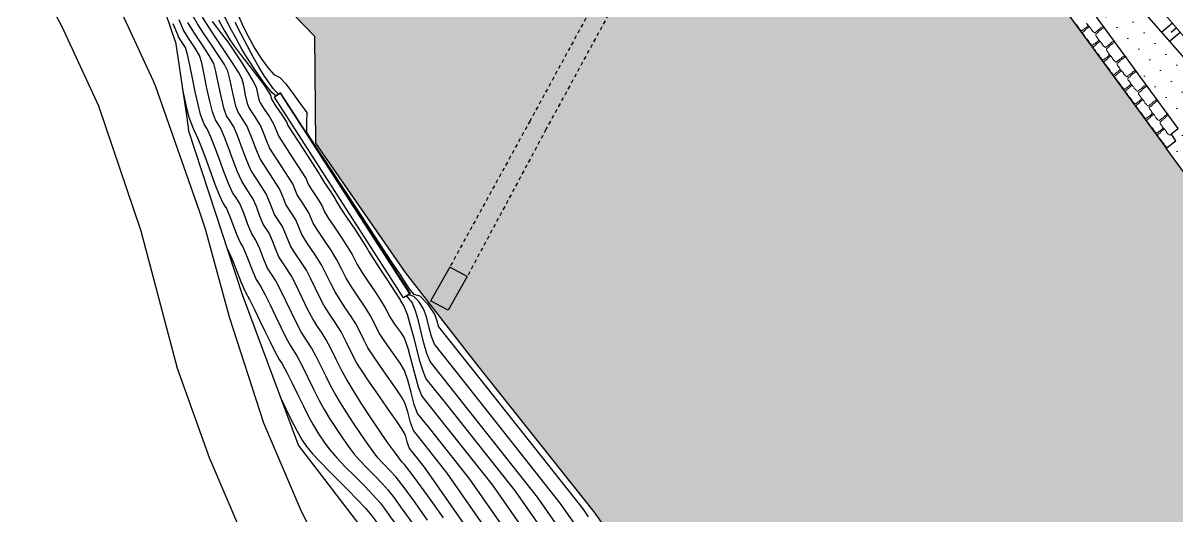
# Model space of a CAD drawing. Header units: millimetres. Extents: x -133 to 63340, y -143 to 109141.
# Drawn here: x 62411.3 to 62505.7, y 108477.9 to 108518.2 of the extents above; entities that cross this region are included whole.
import ezdxf

# ---------------------------------------------------------------- set-up
doc = ezdxf.new("R2010")
doc.units = ezdxf.units.MM
doc.header["$MEASUREMENT"] = 0
doc.linetypes.add('DOT', pattern=[0.55, 0.3, -0.25])
for name, color, linetype in [('Bâti', 7, 'Continuous'), ('colore lago', 131, 'Continuous'), ('curve livello 5m', 7, 'Continuous'), ('Limite fiume', 6, 'Continuous'), ('LIN010CO', 2, 'Continuous'), ('LIN018CO', 6, 'Continuous'), ('sezioni', 7, 'Continuous'), ('Strade', 7, 'Continuous'), ('TalusHautBas', 7, 'Continuous')]:
    doc.layers.add(name, color=color, linetype=linetype)
doc.layers.add('Colori bordi', color=5, linetype='Continuous', plot=False)
doc.layers.add('no_plot', color=5, linetype='Continuous', plot=False)

msp = doc.modelspace()

# ---------------------------------------------------------------- hatches: boundary and pattern name
at = {"layer": 'colore lago', "linetype": 'Continuous', "lineweight": 0}
msp.add_hatch(color=256, dxfattribs=at).paths.add_polyline_path([(62548.2785, 108427.2813), (62545.2149, 108437.4977), (62544.7767, 108445.1398), (62545.6037, 108453.1916), (62543.8249, 108460.0907), (62537.2375, 108468.8864), (62530.5503, 108474.2875), (62527.7446, 108478.4761), (62523.6239, 108483.7567), (62517.3885, 108489.8759), (62515.2465, 108489.6403), (62513.6669, 108491.3373), (62513.9099, 108495.5974), (62504.855, 108507.9517), (62496.2324, 108519.7164), (62493.3544, 108519.0168), (62485.4277, 108525.3848), (62484.6684, 108528.5086), (62471.2359, 108544.4414), (62471.3593, 108544.5426), (62471.1446, 108544.7908), (62466.395, 108550.2796), (62461.1114, 108555.785), (62451.9812, 108564.9833), (62445.6934, 108571.4023), (62438.2814, 108579.0072), (62431.6209, 108586.0355), (62422.3658, 108596.3263), (62419.2028, 108600.3592), (62408.0987, 108615.7917), (62402.3619, 108624.9029), (62401.9106, 108624.6198), (62397.083, 108621.5924), (62391.7798, 108618.2667), (62379.1258, 108610.3312), (62385.2068, 108600.697), (62399.8054, 108577.5683), (62397.3883, 108576.0313), (62399.2665, 108572.8528), (62400.2625, 108570.8412), (62401.9219, 108566.4966), (62403.538, 108562.2348), (62405.2955, 108558.0946), (62407.9973, 108552.7666), (62411.016, 108547.6991), (62415.008, 108541.4499), (62417.547, 108537.4023), (62418.8645, 108535.302), (62423.7176, 108527.6886), (62427.3396, 108522.0308), (62428.8547, 108522.3015), (62431.9449, 108520.4683), (62435.17, 108517.1027), (62435.248, 108508.375), (62442.5794, 108497.7776), (62448.4078, 108490.3296), (62458.0371, 108478.2075), (62469.2124, 108462.4823), (62469.097, 108462.1315), (62477.4132, 108450.0308), (62487.1869, 108436.2424), (62497.2899, 108418.8124), (62505.266, 108404.2863), (62555.9335, 108404.5128), (62554.0622, 108410.815), (62549.8898, 108422.0895)])
at = {"layer": 'LIN010CO', "linetype": 'Continuous', "lineweight": 0}
h = msp.add_hatch(dxfattribs=at)
h.set_pattern_fill('DOTS', color=256, scale=20, angle=-44.743939, style=0)
h.set_pattern_definition([(315.2560609, (171409.96, 46934.0866), (1.323836897, 0.447862558), [0, -1.25])])
h.paths.add_polyline_path([(62504.8811, 108507.9162), (62505.7415, 108508.5468), (62505.3514, 108509.108), (62505.9583, 108509.5721), (62498.5473, 108519.7009), (62499.1148, 108520.1967), (62493.8099, 108527.2822), (62493.4316, 108527.0046), (62492.4144, 108531.1892), (62507.5188, 108513.939), (62507.7121, 108514.102), (62513.191, 108507.6033), (62513.3843, 108507.7663), (62516.5239, 108504.0423), (62516.0852, 108503.6724), (62524.7751, 108495.1454), (62523.7797, 108494.295), (62524.2678, 108493.7281), (62513.9099, 108495.5974)])

# ---------------------------------------------------------------- linework, layer by layer
at = {"layer": 'Bâti', "color": 2, "linetype": 'DOT'}
for p, q in [((62459.7472, 108522.9306), (62452.8021, 108510.1855)), ((62461.0472, 108522.2222), (62454.1021, 108509.477)), ((62452.8021, 108510.1855), (62446.2355, 108498.223)), ((62454.1047, 108509.4818), (62447.6639, 108497.4514))]:
    msp.add_line(p, q, dxfattribs=at)
at = {"layer": 'Bâti', "color": 2, "linetype": 'Continuous'}
for p, q in [((62432.3948, 108512.4692), (62431.8864, 108512.1144)), ((62432.3908, 108512.4393), (62431.8864, 108512.1144)), ((62442.9572, 108496.0353), (62432.3908, 108512.4393)), ((62443.0225, 108496.058), (62432.3948, 108512.4692)), ((62442.4528, 108495.7104), (62431.8864, 108512.1144)), ((62446.2355, 108498.223), (62444.6836, 108495.501)), ((62447.6639, 108497.4514), (62446.2355, 108498.223)), ((62447.6639, 108497.4514), (62446.0937, 108494.6971)), ((62443.0225, 108496.058), (62442.4528, 108495.7104)), ((62442.9572, 108496.0353), (62442.4528, 108495.7104)), ((62446.0937, 108494.6971), (62444.6652, 108495.4688))]:
    msp.add_line(p, q, dxfattribs=at)
at = {"layer": 'Colori bordi', "linetype": 'Continuous', "lineweight": 0, "flags": 128}
for points in [[(62431.9449, 108520.4683), (62435.17, 108517.1027), (62435.248, 108508.375), (62442.5794, 108497.7776), (62448.4078, 108490.3296), (62458.0371, 108478.2075), (62469.2124, 108462.4823), (62469.097, 108462.1315), (62477.4132, 108450.0308), (62487.1869, 108436.2424), (62497.2899, 108418.8124), (62505.266, 108404.2863), (62555.9335, 108404.5128)], [(62513.9099, 108495.5974), (62504.855, 108507.9517), (62496.2324, 108519.7164)]]:
    msp.add_lwpolyline(points, dxfattribs=at)
at = {"layer": 'curve livello 5m', "color": 2, "flags": 128}
for points in [[(62445.7205, 108477.7227), (62444.4358, 108479.5366), (62443.338, 108481.0401), (62442.5268, 108482.0909), (62442.3155, 108482.3137), (62441.7886, 108483.0037), (62441.1532, 108483.8866), (62440.4495, 108484.903), (62439.7173, 108485.9933), (62438.9966, 108487.0981), (62438.3273, 108488.1578), (62437.7493, 108489.1132), (62437.3832, 108489.8001), (62436.9526, 108490.6746), (62436.5172, 108491.56), (62436.1365, 108492.2797), (62435.7894, 108492.8255), (62435.3656, 108493.4568), (62435.0249, 108493.9937), (62434.61, 108494.7879), (62434.1395, 108495.7621), (62433.669, 108496.7365), (62433.2539, 108497.5312), (62432.7346, 108498.3279), (62432.2651, 108499.0564), (62432.0037, 108499.6618), (62431.7275, 108500.3872), (62431.4661, 108500.9927), (62430.9823, 108501.7393), (62430.705, 108502.3912), (62430.4136, 108503.1726), (62430.1362, 108503.8247), (62429.6745, 108504.5375), (62429.2135, 108505.2492), (62428.8769, 108506.0055), (62428.524, 108506.938), (62428.1657, 108507.9292), (62427.8128, 108508.8619), (62427.4761, 108509.6187), (62427.0621, 108510.2583), (62426.8156, 108510.9315), (62426.602, 108511.7879), (62426.3743, 108512.8683), (62426.1486, 108513.9808), (62425.9414, 108514.9334), (62425.7691, 108515.5342), (62425.418, 108516.1283), (62424.876, 108516.9389), (62424.4369, 108517.6503), (62424.267, 108518.0544), (62424.0967, 108518.4594)], [(62427.3282, 108518.4481), (62427.8069, 108517.5499), (62428.2329, 108516.8209), (62428.2329, 108516.8209), (62428.6215, 108516.2737), (62429.2126, 108515.5053), (62429.8912, 108514.6391), (62430.5422, 108513.7986), (62431.0503, 108513.1074), (62431.0503, 108513.1074), (62431.5609, 108512.2963), (62431.6166, 108512.0514), (62431.6297, 108512.0156), (62432.0105, 108511.4004), (62432.5109, 108510.6761), (62432.9079, 108510.0406), (62432.9079, 108510.0406), (62432.9986, 108509.8124), (62434.2793, 108507.8353), (62435.5618, 108505.8554), (62435.6043, 108505.7507), (62435.9959, 108505.1235), (62436.4932, 108504.4008), (62436.8887, 108503.7686), (62436.8887, 108503.7686), (62436.9281, 108503.6732), (62437.2986, 108503.0553), (62437.8438, 108502.2303), (62438.461, 108501.3173), (62439.0477, 108500.4353), (62439.5013, 108499.7036), (62439.5013, 108499.7036), (62439.585, 108499.5365), (62440.0159, 108498.838), (62440.5696, 108498.0003), (62441.1662, 108497.1137), (62441.7253, 108496.2685), (62442.167, 108495.5552), (62442.167, 108495.5552), (62442.24, 108495.4119), (62442.4614, 108495.0822), (62442.7427, 108494.3651), (62443.0077, 108493.4855), (62443.2623, 108492.5132), (62443.5122, 108491.5181), (62443.7632, 108490.5699), (62444.021, 108489.7384), (62444.2914, 108489.0936), (62444.2914, 108489.0936), (62445.9968, 108486.9601), (62451.5759, 108479.9088), (62454.7479, 108475.3675)]]:
    msp.add_lwpolyline(points, dxfattribs=at)
at = {"layer": 'Limite fiume', "color": 2, "linetype": 'Continuous'}
for p, q in [((62494.6925, 108521.8172), (62504.855, 108507.9517)), ((62431.9449, 108520.4683), (62435.17, 108517.1027)), ((62435.17, 108517.1027), (62435.248, 108508.375)), ((62435.248, 108508.375), (62442.5794, 108497.7776)), ((62442.5794, 108497.7776), (62448.4078, 108490.3296)), ((62448.4078, 108490.3296), (62458.037, 108478.2075)), ((62458.037, 108478.2075), (62469.2124, 108462.4823))]:
    msp.add_line(p, q, dxfattribs=at)
at = {"layer": 'Limite fiume', "color": 2, "linetype": 'Continuous', "flags": 128}
msp.add_lwpolyline([(62504.855, 108507.9517), (62505.6462, 108508.5438), (62505.2483, 108509.1245), (62505.8251, 108509.5664), (62498.3906, 108519.7396), (62498.9821, 108520.1751), (62493.8035, 108527.2122), (62493.446, 108526.9455), (62492.4144, 108531.1892), (62507.5188, 108513.939), (62507.7121, 108514.102), (62513.191, 108507.6033), (62513.3843, 108507.7663), (62516.5239, 108504.0423), (62516.0852, 108503.6724), (62524.7228, 108495.1014), (62523.7797, 108494.295), (62524.2678, 108493.7281), (62513.9099, 108495.5974)], close=True, dxfattribs=at)
at = {"layer": 'LIN010CO', "linetype": 'Continuous', "lineweight": 0, "flags": 128}
for points in [[(62497.3792, 108518.1978), (62497.433, 108518.1273), (62497.5119, 108518.0498), (62497.5604, 108517.9949), (62497.6016, 108517.941), (62497.6671, 108517.8466), (62497.6717, 108517.7976), (62497.7348, 108517.7408), (62497.7959, 108517.6693), (62497.8349, 108517.6269), (62497.8895, 108517.5898), (62497.8895, 108517.5898), (62497.9073, 108517.5836), (62497.9492, 108517.5631), (62497.9814, 108517.5812), (62498.0021, 108517.597), (62498.0228, 108517.6128), (62498.0601, 108517.6413), (62498.0921, 108517.6854), (62498.1347, 108517.6983), (62498.1711, 108517.7195), (62498.2135, 108517.7584), (62498.2549, 108517.7901), (62498.3005, 108517.8249), (62498.3461, 108517.8597), (62498.3752, 108517.8819), (62498.3935, 108517.9352), (62498.4339, 108517.9596), (62498.4667, 108517.9846)], [(62498.5522, 108517.8937), (62498.5347, 108517.8827), (62498.4415, 108517.7984), (62498.3596, 108517.7424), (62498.314, 108517.7076), (62498.2811, 108517.6562), (62498.1745, 108517.5551), (62498.1413, 108517.5298), (62498.0553, 108517.4706), (62498.0253, 108517.4411), (62498.0269, 108517.3702), (62498.0325, 108517.3285), (62498.0622, 108517.2724), (62498.1139, 108517.2134), (62498.1655, 108517.1544), (62498.2069, 108517.0744), (62498.2566, 108517.0007), (62498.3104, 108516.9302), (62498.3893, 108516.8527), (62498.4378, 108516.7978), (62498.479, 108516.7439), (62498.5445, 108516.6495), (62498.5491, 108516.6005), (62498.6122, 108516.5437), (62498.6733, 108516.4722), (62498.7123, 108516.4297), (62498.7669, 108516.3926), (62498.7669, 108516.3926), (62498.7847, 108516.3865), (62498.8266, 108516.366), (62498.8588, 108516.384), (62498.8795, 108516.3999), (62498.9002, 108516.4157), (62498.9375, 108516.4442), (62498.9695, 108516.4883), (62499.0121, 108516.5012), (62499.0485, 108516.5223), (62499.0909, 108516.5613), (62499.1323, 108516.593), (62499.1779, 108516.6278), (62499.2235, 108516.6626), (62499.2526, 108516.6848), (62499.2709, 108516.7381), (62499.3113, 108516.7625), (62499.3441, 108516.7875)], [(62498.343, 108518.1811), (62498.3843, 108518.1011), (62498.434, 108518.0274), (62498.4879, 108517.9569), (62498.5668, 108517.8794), (62498.6153, 108517.8245), (62498.6564, 108517.7706), (62498.7219, 108517.6762), (62498.7265, 108517.6272), (62498.7896, 108517.5703), (62498.8508, 108517.4989), (62498.8897, 108517.4564), (62498.9443, 108517.4193), (62498.9443, 108517.4193), (62498.9621, 108517.4132), (62499.004, 108517.3927), (62499.0362, 108517.4107), (62499.0569, 108517.4266), (62499.0777, 108517.4424), (62499.115, 108517.4709), (62499.1469, 108517.515), (62499.1896, 108517.5279), (62499.2259, 108517.549), (62499.2683, 108517.588), (62499.3098, 108517.6197), (62499.3554, 108517.6545), (62499.401, 108517.6893), (62499.43, 108517.7115), (62499.4483, 108517.7648), (62499.4888, 108517.7892), (62499.522, 108517.8145), (62499.5885, 108517.8391), (62499.6465, 108517.8834), (62499.6848, 108517.9192), (62499.6887, 108517.9484), (62499.6891, 108517.9628)], [(62499.8432, 108517.7518), (62499.808, 108517.7871), (62499.789, 108517.812), (62499.7492, 108517.8211), (62499.7285, 108517.8052), (62499.6944, 108517.7726), (62499.6383, 108517.7429), (62499.5895, 108517.7122), (62499.4964, 108517.628), (62499.4144, 108517.572), (62499.3688, 108517.5371), (62499.3359, 108517.4857), (62499.2293, 108517.3847), (62499.1962, 108517.3593), (62499.1101, 108517.3002), (62499.0801, 108517.2707), (62499.0818, 108517.1998), (62499.0874, 108517.1581), (62499.1171, 108517.102), (62499.1687, 108517.043), (62499.2204, 108516.9839), (62499.2617, 108516.904), (62499.3114, 108516.8303), (62499.3653, 108516.7598), (62499.4442, 108516.6822), (62499.4927, 108516.6274), (62499.5338, 108516.5735), (62499.5993, 108516.4791), (62499.6039, 108516.4301), (62499.667, 108516.3732), (62499.7282, 108516.3018), (62499.7671, 108516.2593), (62499.8217, 108516.2222), (62499.8217, 108516.2222), (62499.8395, 108516.2161), (62499.8814, 108516.1956), (62499.9136, 108516.2136), (62499.9343, 108516.2294), (62499.9551, 108516.2453), (62499.9924, 108516.2738), (62500.0243, 108516.3179), (62500.067, 108516.3307), (62500.1033, 108516.3519), (62500.1457, 108516.3909), (62500.1872, 108516.4225), (62500.2328, 108516.4574), (62500.2784, 108516.4922), (62500.3074, 108516.5143), (62500.3257, 108516.5677), (62500.3662, 108516.5921), (62500.3994, 108516.6174), (62500.4659, 108516.642), (62500.5239, 108516.6863), (62500.5622, 108516.7221), (62500.5661, 108516.7513), (62500.5664, 108516.7623)], [(62499.4296, 108516.6966), (62499.4121, 108516.6855), (62499.3189, 108516.6013), (62499.237, 108516.5453), (62499.1914, 108516.5105), (62499.1585, 108516.459), (62499.0519, 108516.358), (62499.0187, 108516.3327), (62498.9327, 108516.2735), (62498.9027, 108516.244), (62498.9043, 108516.1731), (62498.9099, 108516.1314), (62498.9396, 108516.0753), (62498.9913, 108516.0163), (62499.0429, 108515.9573), (62499.0843, 108515.8773), (62499.134, 108515.8036), (62499.1878, 108515.7331), (62499.2667, 108515.6556), (62499.3152, 108515.6007), (62499.3564, 108515.5468), (62499.4219, 108515.4524), (62499.4265, 108515.4034), (62499.4896, 108515.3465), (62499.5507, 108515.2751), (62499.5897, 108515.2326), (62499.6443, 108515.1955), (62499.6443, 108515.1955), (62499.6621, 108515.1894), (62499.704, 108515.1689), (62499.7362, 108515.1869), (62499.7569, 108515.2028), (62499.7776, 108515.2186), (62499.8149, 108515.2471), (62499.8469, 108515.2912), (62499.8895, 108515.3041), (62499.9259, 108515.3252), (62499.9683, 108515.3642), (62500.0097, 108515.3959), (62500.0553, 108515.4307), (62500.1009, 108515.4655), (62500.13, 108515.4877), (62500.1483, 108515.541), (62500.1887, 108515.5654), (62500.2215, 108515.5904)], [(62500.7111, 108516.5643), (62500.6854, 108516.59), (62500.6664, 108516.6149), (62500.6266, 108516.624), (62500.6059, 108516.6081), (62500.5718, 108516.5755), (62500.5157, 108516.5458), (62500.4669, 108516.5151), (62500.3738, 108516.4309), (62500.2918, 108516.3749), (62500.2462, 108516.34), (62500.2133, 108516.2886), (62500.1067, 108516.1876), (62500.0736, 108516.1622), (62499.9875, 108516.1031), (62499.9575, 108516.0736), (62499.9592, 108516.0027), (62499.9648, 108515.961), (62499.9945, 108515.9049), (62500.0461, 108515.8459), (62500.0978, 108515.7868), (62500.1391, 108515.7068), (62500.1888, 108515.6332), (62500.2427, 108515.5627), (62500.3216, 108515.4851), (62500.3701, 108515.4302), (62500.4112, 108515.3763), (62500.4767, 108515.282), (62500.4813, 108515.233), (62500.5444, 108515.1761), (62500.6056, 108515.1047), (62500.6445, 108515.0622), (62500.6991, 108515.0251), (62500.6991, 108515.0251), (62500.7169, 108515.019), (62500.7588, 108514.9985), (62500.791, 108515.0165), (62500.8117, 108515.0323), (62500.8325, 108515.0482), (62500.8698, 108515.0767), (62500.9017, 108515.1208), (62500.9444, 108515.1336), (62500.9807, 108515.1548), (62501.0231, 108515.1938), (62501.0646, 108515.2254), (62501.1102, 108515.2603), (62501.1558, 108515.2951), (62501.1848, 108515.3172), (62501.2031, 108515.3706), (62501.2436, 108515.3949), (62501.2768, 108515.4203), (62501.3433, 108515.4448), (62501.4013, 108515.4892), (62501.4396, 108515.525), (62501.4435, 108515.5542), (62501.4437, 108515.5618)], [(62500.307, 108515.4995), (62500.2895, 108515.4884), (62500.1963, 108515.4042), (62500.1144, 108515.3482), (62500.0688, 108515.3133), (62500.0359, 108515.2619), (62499.9293, 108515.1609), (62499.8961, 108515.1355), (62499.8101, 108515.0764), (62499.7801, 108515.0469), (62499.7817, 108514.976), (62499.7873, 108514.9343), (62499.817, 108514.8782), (62499.8687, 108514.8192), (62499.9203, 108514.7601), (62499.9617, 108514.6802), (62500.0114, 108514.6065), (62500.0652, 108514.536), (62500.1441, 108514.4584), (62500.1926, 108514.4036), (62500.2338, 108514.3497), (62500.2993, 108514.2553), (62500.3039, 108514.2063), (62500.367, 108514.1494), (62500.4281, 108514.078), (62500.4671, 108514.0355), (62500.5217, 108513.9984), (62500.5217, 108513.9984), (62500.5395, 108513.9923), (62500.5814, 108513.9718), (62500.6136, 108513.9898), (62500.6343, 108514.0056), (62500.655, 108514.0215), (62500.6923, 108514.05), (62500.7243, 108514.0941), (62500.7669, 108514.1069), (62500.8033, 108514.1281), (62500.8457, 108514.1671), (62500.8871, 108514.1987), (62500.9327, 108514.2336), (62500.9783, 108514.2684), (62501.0074, 108514.2905), (62501.0257, 108514.3439), (62501.0661, 108514.3683), (62501.0989, 108514.3933)], [(62501.579, 108515.3767), (62501.5628, 108515.3929), (62501.5438, 108515.4178), (62501.504, 108515.4268), (62501.4833, 108515.411), (62501.4492, 108515.3784), (62501.3931, 108515.3487), (62501.3443, 108515.318), (62501.2512, 108515.2337), (62501.1692, 108515.1777), (62501.1236, 108515.1429), (62501.0907, 108515.0915), (62500.9841, 108514.9904), (62500.951, 108514.9651), (62500.8649, 108514.906), (62500.8349, 108514.8765), (62500.8366, 108514.8056), (62500.8422, 108514.7639), (62500.8719, 108514.7078), (62500.9235, 108514.6487), (62500.9751, 108514.5897), (62501.0165, 108514.5097), (62501.0662, 108514.4361), (62501.1201, 108514.3656), (62501.199, 108514.288), (62501.2475, 108514.2331), (62501.2886, 108514.1792), (62501.3541, 108514.0849), (62501.3587, 108514.0359), (62501.4218, 108513.979), (62501.483, 108513.9075), (62501.5219, 108513.8651), (62501.5765, 108513.828), (62501.5765, 108513.828), (62501.5943, 108513.8219), (62501.6362, 108513.8014), (62501.6684, 108513.8194), (62501.6891, 108513.8352), (62501.7099, 108513.8511), (62501.7472, 108513.8795), (62501.7791, 108513.9236), (62501.8218, 108513.9365), (62501.8581, 108513.9577), (62501.9005, 108513.9967), (62501.942, 108514.0283), (62501.9876, 108514.0631), (62502.0332, 108514.098), (62502.0622, 108514.1201), (62502.0805, 108514.1735), (62502.121, 108514.1978), (62502.1542, 108514.2232), (62502.2207, 108514.2477), (62502.2787, 108514.292), (62502.317, 108514.3278), (62502.3209, 108514.3571), (62502.321, 108514.3613)], [(62501.1844, 108514.3023), (62501.1669, 108514.2913), (62501.0737, 108514.2071), (62500.9918, 108514.1511), (62500.9462, 108514.1162), (62500.9133, 108514.0648), (62500.8067, 108513.9638), (62500.7735, 108513.9384), (62500.6875, 108513.8793), (62500.6575, 108513.8498), (62500.6591, 108513.7789), (62500.6647, 108513.7372), (62500.6944, 108513.6811), (62500.7461, 108513.6221), (62500.7977, 108513.563), (62500.8391, 108513.483), (62500.8888, 108513.4094), (62500.9426, 108513.3389), (62501.0215, 108513.2613), (62501.07, 108513.2064), (62501.1112, 108513.1525), (62501.1767, 108513.0582), (62501.1813, 108513.0092), (62501.2444, 108512.9523), (62501.3055, 108512.8809), (62501.3445, 108512.8384), (62501.3991, 108512.8013), (62501.3991, 108512.8013), (62501.4169, 108512.7952), (62501.4588, 108512.7747), (62501.491, 108512.7927), (62501.5117, 108512.8085), (62501.5324, 108512.8244), (62501.5697, 108512.8529), (62501.6017, 108512.8969), (62501.6443, 108512.9098), (62501.6807, 108512.931), (62501.7231, 108512.97), (62501.7645, 108513.0016), (62501.8101, 108513.0365), (62501.8557, 108513.0713), (62501.8848, 108513.0934), (62501.9031, 108513.1468), (62501.9435, 108513.1711), (62501.9763, 108513.1962)], [(62502.4469, 108514.1891), (62502.4402, 108514.1958), (62502.4212, 108514.2207), (62502.3814, 108514.2297), (62502.3607, 108514.2139), (62502.3266, 108514.1813), (62502.2705, 108514.1516), (62502.2217, 108514.1209), (62502.1286, 108514.0366), (62502.0466, 108513.9806), (62502.001, 108513.9458), (62501.9681, 108513.8944), (62501.8615, 108513.7933), (62501.8284, 108513.768), (62501.7423, 108513.7088), (62501.7123, 108513.6794), (62501.714, 108513.6084), (62501.7196, 108513.5668), (62501.7493, 108513.5107), (62501.8009, 108513.4516), (62501.8525, 108513.3926), (62501.8939, 108513.3126), (62501.9436, 108513.239), (62501.9975, 108513.1685), (62502.0764, 108513.0909), (62502.1249, 108513.036), (62502.166, 108512.9821), (62502.2315, 108512.8877), (62502.2361, 108512.8387), (62502.2992, 108512.7819), (62502.3604, 108512.7104), (62502.3993, 108512.668), (62502.4539, 108512.6309), (62502.4539, 108512.6309), (62502.4717, 108512.6248), (62502.5136, 108512.6043), (62502.5458, 108512.6223), (62502.5665, 108512.6381), (62502.5873, 108512.6539), (62502.6246, 108512.6824), (62502.6565, 108512.7265), (62502.6992, 108512.7394), (62502.7355, 108512.7606), (62502.7779, 108512.7996), (62502.8194, 108512.8312), (62502.865, 108512.866), (62502.9106, 108512.9009), (62502.9396, 108512.923), (62502.9579, 108512.9764), (62502.9984, 108513.0007), (62503.0316, 108513.0261), (62503.0981, 108513.0506), (62503.1561, 108513.0949), (62503.1944, 108513.1307), (62503.1983, 108513.16), (62503.1984, 108513.1608)], [(62502.0618, 108513.1052), (62502.0443, 108513.0942), (62501.9511, 108513.0099), (62501.8692, 108512.9539), (62501.8236, 108512.9191), (62501.7907, 108512.8677), (62501.6841, 108512.7666), (62501.6509, 108512.7413), (62501.5649, 108512.6822), (62501.5349, 108512.6527), (62501.5365, 108512.5817), (62501.5421, 108512.5401), (62501.5718, 108512.484), (62501.6235, 108512.4249), (62501.6751, 108512.3659), (62501.7165, 108512.2859), (62501.7662, 108512.2123), (62501.82, 108512.1418), (62501.8989, 108512.0642), (62501.9474, 108512.0093), (62501.9886, 108511.9554), (62502.0541, 108511.8611), (62502.0587, 108511.8121), (62502.1218, 108511.7552), (62502.1829, 108511.6837), (62502.2219, 108511.6413), (62502.2765, 108511.6042), (62502.2765, 108511.6042), (62502.2943, 108511.5981), (62502.3362, 108511.5776), (62502.3684, 108511.5956), (62502.3891, 108511.6114), (62502.4098, 108511.6273), (62502.4471, 108511.6557), (62502.4791, 108511.6998), (62502.5217, 108511.7127), (62502.5581, 108511.7339), (62502.6005, 108511.7729), (62502.6419, 108511.8045), (62502.6875, 108511.8393), (62502.7331, 108511.8742), (62502.7622, 108511.8963), (62502.7805, 108511.9497), (62502.8209, 108511.974), (62502.8537, 108511.9991)], [(62503.3, 108513.0217), (62503.2986, 108513.0236), (62503.2588, 108513.0326), (62503.2381, 108513.0168), (62503.204, 108512.9842), (62503.1479, 108512.9545), (62503.0991, 108512.9238), (62503.006, 108512.8395), (62502.924, 108512.7835), (62502.8784, 108512.7487), (62502.8455, 108512.6973), (62502.7389, 108512.5962), (62502.7058, 108512.5709), (62502.6197, 108512.5117), (62502.5897, 108512.4823), (62502.5914, 108512.4113), (62502.597, 108512.3696), (62502.6267, 108512.3136), (62502.6783, 108512.2545), (62502.7299, 108512.1955), (62502.7713, 108512.1155), (62502.821, 108512.0419), (62502.8749, 108511.9714), (62502.9538, 108511.8938), (62503.0023, 108511.8389), (62503.0434, 108511.785), (62503.1089, 108511.6906), (62503.1135, 108511.6416), (62503.1766, 108511.5848), (62503.2378, 108511.5133), (62503.2767, 108511.4709), (62503.3313, 108511.4338), (62503.3313, 108511.4338), (62503.3491, 108511.4277), (62503.391, 108511.4072), (62503.4232, 108511.4252), (62503.4439, 108511.441), (62503.4647, 108511.4568), (62503.502, 108511.4853), (62503.5339, 108511.5294), (62503.5766, 108511.5423), (62503.6129, 108511.5635), (62503.6553, 108511.6024), (62503.6968, 108511.6341), (62503.7424, 108511.6689), (62503.788, 108511.7037), (62503.817, 108511.7259), (62503.8353, 108511.7793), (62503.8758, 108511.8036), (62503.909, 108511.8289), (62503.9755, 108511.8535), (62504.0335, 108511.8978), (62504.0718, 108511.9336), (62504.0754, 108511.9606)], [(62502.9392, 108511.9081), (62502.9217, 108511.8971), (62502.8285, 108511.8128), (62502.7466, 108511.7568), (62502.701, 108511.722), (62502.6681, 108511.6706), (62502.5615, 108511.5695), (62502.5283, 108511.5442), (62502.4423, 108511.485), (62502.4123, 108511.4556), (62502.4139, 108511.3846), (62502.4195, 108511.343), (62502.4492, 108511.2869), (62502.5009, 108511.2278), (62502.5525, 108511.1688), (62502.5939, 108511.0888), (62502.6436, 108511.0152), (62502.6974, 108510.9447), (62502.7763, 108510.8671), (62502.8248, 108510.8122), (62502.866, 108510.7583), (62502.9315, 108510.6639), (62502.9361, 108510.6149), (62502.9992, 108510.5581), (62503.0603, 108510.4866), (62503.0993, 108510.4442), (62503.1539, 108510.4071), (62503.1539, 108510.4071), (62503.1717, 108510.401), (62503.2136, 108510.3805), (62503.2458, 108510.3985), (62503.2665, 108510.4143), (62503.2872, 108510.4301), (62503.3245, 108510.4586), (62503.3565, 108510.5027), (62503.3991, 108510.5156), (62503.4355, 108510.5368), (62503.4779, 108510.5758), (62503.5193, 108510.6074), (62503.5649, 108510.6422), (62503.6105, 108510.6771), (62503.6396, 108510.6992), (62503.6579, 108510.7526), (62503.6983, 108510.7769), (62503.7311, 108510.8019)], [(62504.173, 108511.8271), (62504.1362, 108511.8355), (62504.1155, 108511.8197), (62504.0814, 108511.787), (62504.0253, 108511.7574), (62503.9765, 108511.7267), (62503.8834, 108511.6424), (62503.8014, 108511.5864), (62503.7558, 108511.5516), (62503.7229, 108511.5002), (62503.6163, 108511.3991), (62503.5832, 108511.3738), (62503.4971, 108511.3146), (62503.4671, 108511.2852), (62503.4688, 108511.2142), (62503.4744, 108511.1725), (62503.5041, 108511.1164), (62503.5557, 108511.0574), (62503.6073, 108510.9984), (62503.6487, 108510.9184), (62503.6984, 108510.8447), (62503.7523, 108510.7743), (62503.8312, 108510.6967), (62503.8797, 108510.6418), (62503.9208, 108510.5879), (62503.9863, 108510.4935), (62503.9909, 108510.4445), (62504.054, 108510.3877), (62504.1152, 108510.3162), (62504.1541, 108510.2738), (62504.2087, 108510.2367), (62504.2087, 108510.2367), (62504.2265, 108510.2306), (62504.2684, 108510.2101), (62504.3006, 108510.2281), (62504.3213, 108510.2439), (62504.3421, 108510.2597), (62504.3794, 108510.2882), (62504.4113, 108510.3323), (62504.454, 108510.3452), (62504.4903, 108510.3664), (62504.5327, 108510.4053), (62504.5742, 108510.437), (62504.6198, 108510.4718), (62504.6654, 108510.5066), (62504.6944, 108510.5288), (62504.7127, 108510.5822), (62504.7532, 108510.6065), (62504.7864, 108510.6318), (62504.8529, 108510.6564), (62504.9109, 108510.7007), (62504.9492, 108510.7365), (62504.9524, 108510.7605)], [(62503.8166, 108510.711), (62503.7991, 108510.7), (62503.7059, 108510.6157), (62503.624, 108510.5597), (62503.5784, 108510.5249), (62503.5455, 108510.4735), (62503.4389, 108510.3724), (62503.4057, 108510.3471), (62503.3197, 108510.2879), (62503.2897, 108510.2585), (62503.2913, 108510.1875), (62503.2969, 108510.1458), (62503.3266, 108510.0898), (62503.3783, 108510.0307), (62503.4299, 108509.9717), (62503.4713, 108509.8917), (62503.521, 108509.8181), (62503.5748, 108509.7476), (62503.6537, 108509.67), (62503.7022, 108509.6151), (62503.7434, 108509.5612), (62503.8089, 108509.4668), (62503.8135, 108509.4178), (62503.8766, 108509.361), (62503.9377, 108509.2895), (62503.9767, 108509.2471), (62504.0313, 108509.21), (62504.0313, 108509.21), (62504.0491, 108509.2039), (62504.091, 108509.1834), (62504.1232, 108509.2014), (62504.1439, 108509.2172), (62504.1646, 108509.233), (62504.2019, 108509.2615), (62504.2339, 108509.3056), (62504.2765, 108509.3185), (62504.3129, 108509.3397), (62504.3553, 108509.3786), (62504.3967, 108509.4103), (62504.4423, 108509.4451), (62504.4879, 108509.4799), (62504.517, 108509.5021), (62504.5353, 108509.5555), (62504.5757, 108509.5798), (62504.6085, 108509.6048)], [(62505.0473, 108510.6307), (62505.0136, 108510.6384), (62504.9929, 108510.6226), (62504.9588, 108510.5899), (62504.9027, 108510.5602), (62504.8539, 108510.5296), (62504.7608, 108510.4453), (62504.6788, 108510.3893), (62504.6332, 108510.3545), (62504.6003, 108510.3031), (62504.4937, 108510.202), (62504.4606, 108510.1767), (62504.3745, 108510.1175), (62504.3445, 108510.088), (62504.3462, 108510.0171), (62504.3518, 108509.9754), (62504.3815, 108509.9193), (62504.4331, 108509.8603), (62504.4847, 108509.8013), (62504.5261, 108509.7213), (62504.5758, 108509.6476), (62504.6297, 108509.5772), (62504.7086, 108509.4996), (62504.7571, 108509.4447), (62504.7982, 108509.3908), (62504.8637, 108509.2964), (62504.8683, 108509.2474), (62504.9314, 108509.1906), (62504.9926, 108509.1191), (62505.0315, 108509.0767), (62505.0861, 108509.0396), (62505.0861, 108509.0396), (62505.1039, 108509.0335), (62505.1458, 108509.0129), (62505.178, 108509.031), (62505.1987, 108509.0468), (62505.2195, 108509.0626), (62505.2568, 108509.0911), (62505.2642, 108509.1013)], [(62504.694, 108509.5139), (62504.6765, 108509.5029), (62504.5833, 108509.4186), (62504.5014, 108509.3626), (62504.4558, 108509.3278), (62504.4229, 108509.2764), (62504.3163, 108509.1753), (62504.2831, 108509.15), (62504.1971, 108509.0908), (62504.1671, 108509.0614), (62504.1687, 108508.9904), (62504.1743, 108508.9487), (62504.204, 108508.8926), (62504.2557, 108508.8336), (62504.3073, 108508.7746), (62504.3487, 108508.6946), (62504.3984, 108508.6209), (62504.4522, 108508.5505), (62504.5311, 108508.4729), (62504.5796, 108508.418), (62504.6208, 108508.3641), (62504.6863, 108508.2697), (62504.6909, 108508.2207), (62504.754, 108508.1639), (62504.8151, 108508.0924), (62504.8541, 108508.05), (62504.9087, 108508.0129), (62504.9087, 108508.0129), (62504.9265, 108508.0068), (62504.9278, 108508.0061)]]:
    msp.add_lwpolyline(points, dxfattribs=at)
at = {"layer": 'LIN018CO', "color": 2}
for p, q in [((62505.3603, 108518.1739), (62504.483, 108517.4343)), ((62506.0049, 108517.4094), (62505.1276, 108516.6697)), ((62505.6826, 108517.7917), (62505.2457, 108517.4233))]:
    msp.add_line(p, q, dxfattribs=at)
at = {"layer": 'no_plot', "flags": 128}
for points in [[(62451.9247, 108472.9298), (62446.0299, 108481.369), (62443.9118, 108484.0461), (62443.2643, 108484.8561), (62443.0318, 108485.5329), (62442.8095, 108486.403), (62442.5696, 108487.1297), (62442.5696, 108487.1297), (62442.2754, 108487.6299), (62441.7875, 108488.3543), (62441.1882, 108489.2098), (62440.5599, 108490.1034), (62439.9849, 108490.942), (62439.5456, 108491.6326), (62439.5456, 108491.6326), (62439.2332, 108492.2299), (62438.8717, 108492.9686), (62438.5487, 108493.5899), (62438.5487, 108493.5899), (62438.1711, 108494.1928), (62437.6933, 108494.908), (62437.2182, 108495.6194), (62436.8489, 108496.2108), (62436.8489, 108496.2108), (62436.4972, 108496.8965), (62436.1047, 108497.7142), (62435.7528, 108498.4002), (62435.7528, 108498.4002), (62435.2255, 108499.2264), (62434.5849, 108500.1766), (62434.1303, 108500.9031), (62434.1303, 108500.9031), (62433.8827, 108501.503), (62433.6351, 108502.1031), (62433.6351, 108502.1031), (62433.2317, 108502.7252), (62432.8311, 108503.3438), (62432.8311, 108503.3438), (62432.5688, 108503.9904), (62432.3064, 108504.637), (62432.3064, 108504.637), (62431.5165, 108505.8566), (62430.7275, 108507.0745), (62430.3732, 108507.9224), (62430.0033, 108508.9391), (62429.6488, 108509.7875), (62429.6488, 108509.7875), (62429.2635, 108510.3812), (62428.8891, 108510.9612), (62428.8891, 108510.9612), (62428.736, 108511.3795), (62428.5093, 108512.3509), (62428.2769, 108513.4882), (62428.0858, 108514.239), (62428.0858, 108514.239), (62427.7968, 108514.7816), (62427.3246, 108515.5271), (62426.7489, 108516.3901), (62426.1494, 108517.2848), (62425.6056, 108518.1257), (62425.1974, 108518.8272)], [(62455.689, 108476.1801), (62453.4246, 108479.422), (62446.6918, 108487.9314), (62444.6338, 108490.5061), (62444.3601, 108491.1744), (62444.1205, 108492.0025), (62443.898, 108492.9109), (62443.6754, 108493.8203), (62443.4356, 108494.6513), (62443.1614, 108495.3244), (62443.1614, 108495.3244), (62442.8195, 108495.7579), (62442.6205, 108495.8127), (62442.7242, 108495.8795), (62442.828, 108495.9463), (62442.9764, 108496.042), (62442.7813, 108496.3432), (62442.3148, 108497.0673), (62442.2176, 108497.2174), (62441.984, 108497.58), (62441.887, 108497.7297), (62441.6532, 108498.0927), (62441.2676, 108498.688), (62440.33, 108500.1434), (62439.9481, 108500.7329), (62439.0069, 108502.194), (62438.912, 108502.3405), (62438.6761, 108502.7067), (62438.44, 108503.0733), (62438.3454, 108503.2194), (62437.8723, 108503.9537), (62437.6838, 108504.2447), (62437.2099, 108504.9804), (62437.0223, 108505.2701), (62436.9037, 108505.4542), (62436.8569, 108505.5264), (62436.7382, 108505.7106), (62436.6915, 108505.7827), (62436.454, 108506.1515), (62436.3608, 108506.2954), (62435.885, 108507.034), (62435.6993, 108507.3207), (62435.461, 108507.6905), (62435.3685, 108507.8334), (62435.2493, 108508.0184), (62435.2031, 108508.0897), (62435.1435, 108508.1823), (62435.1204, 108508.2179), (62435.0608, 108508.3105), (62435.0378, 108508.3461), (62434.5602, 108509.0875), (62434.3763, 108509.3714), (62433.8978, 108510.1142), (62433.7148, 108510.3967), (62433.4752, 108510.7686), (62433.3841, 108510.9094), (62433.1443, 108511.2817), (62433.0533, 108511.4221), (62432.573, 108512.1677), (62432.3919, 108512.4474), (62432.0247, 108512.2109), (62431.6937, 108512.5017), (62431.1146, 108513.2163), (62430.3986, 108514.2086), (62429.6567, 108515.3321), (62429.6567, 108515.3321), (62429.2314, 108516.0448), (62428.7516, 108516.9097), (62428.2538, 108517.8556), (62427.7747, 108518.811)], [(62428.917, 108518.8285), (62429.333, 108517.9057), (62429.7984, 108516.9891), (62430.2979, 108516.1088), (62430.8163, 108515.2951), (62431.338, 108514.5781), (62431.8479, 108513.9881), (62432.3241, 108513.7251), (62432.8396, 108513.2118), (62433.4188, 108512.4079), (62433.7031, 108512.0132), (62433.9841, 108511.6232), (62434.5361, 108510.857), (62434.5283, 108510.0547), (62434.5165, 108509.2396), (62435.0827, 108508.3677), (62435.1527, 108508.2599), (62435.2226, 108508.1523), (62435.3619, 108507.9378), (62435.6385, 108507.5118), (62435.9402, 108507.0753), (62436.5006, 108506.2137), (62436.777, 108505.7887), (62436.9143, 108505.5776), (62437.0509, 108505.3675), (62437.5916, 108504.5362), (62437.9318, 108504.0437), (62438.4769, 108503.2068), (62438.7458, 108502.7938), (62439.0125, 108502.3843), (62439.3755, 108501.8588), (62440.4461, 108500.2171), (62441.4813, 108498.6297), (62441.8916, 108498.0353), (62442.1513, 108497.6375), (62442.409, 108497.2429), (62442.918, 108496.4633), (62443.2687, 108496.0234), (62443.6905, 108495.9073), (62443.7805, 108495.8825), (62444.4067, 108495.2331), (62445.0186, 108494.3124), (62445.1686, 108493.8209), (62445.3185, 108493.3311), (62448.0818, 108489.8741), (62457.122, 108478.4485), (62457.5712, 108477.8053)], [(62444.4286, 108477.5338), (62443.3964, 108478.9912), (62442.5144, 108480.1991), (62441.8627, 108481.0434), (62441.8627, 108481.0434), (62441.3915, 108481.5523), (62440.8175, 108482.1304), (62440.3628, 108482.6243), (62440.3628, 108482.6243), (62439.9576, 108483.1549), (62439.469, 108483.834), (62438.9278, 108484.6156), (62438.3647, 108485.4541), (62437.8104, 108486.3037), (62437.2957, 108487.1187), (62436.8512, 108487.8534), (62436.8512, 108487.8534), (62436.5108, 108488.4833), (62436.1122, 108489.2831), (62435.6916, 108490.145), (62435.2856, 108490.9614), (62434.9304, 108491.6246), (62434.9304, 108491.6246), (62434.519, 108492.2585), (62434.1129, 108492.8852), (62434.1129, 108492.8852), (62433.7251, 108493.6176), (62433.2865, 108494.5146), (62432.831, 108495.4666), (62432.3924, 108496.3638), (62432.0044, 108497.0967), (62432.0044, 108497.0967), (62431.6515, 108497.6381), (62431.3325, 108498.133), (62431.3325, 108498.133), (62431.0214, 108498.8535), (62430.6927, 108499.7168), (62430.3815, 108500.4375), (62430.3815, 108500.4375), (62430.0579, 108500.937), (62429.7279, 108501.7128), (62429.3812, 108502.6426), (62429.0511, 108503.4186), (62429.0511, 108503.4186), (62428.7536, 108503.8779), (62428.4565, 108504.3366), (62428.1245, 108505.068), (62427.7776, 108505.961), (62427.4232, 108506.935), (62427.0688, 108507.909), (62426.7218, 108508.8024), (62426.3897, 108509.5343), (62426.3897, 108509.5343), (62426.1486, 108509.9069), (62425.8554, 108510.7076), (62425.6455, 108511.5317), (62425.4215, 108512.5673), (62425.1948, 108513.6822), (62424.9766, 108514.7443), (62424.7781, 108515.6215), (62424.6107, 108516.1818), (62424.6107, 108516.1818), (62424.3543, 108516.5944), (62424.0567, 108517.0618), (62424.0567, 108517.0618), (62423.986, 108517.2299), (62423.6096, 108518.1251)], [(62450.9836, 108472.1172), (62444.1813, 108481.8558), (62443.2168, 108483.0748), (62442.922, 108483.4436), (62442.7657, 108483.9485), (62442.6056, 108484.4788), (62442.6056, 108484.4788), (62442.3448, 108484.9377), (62441.9262, 108485.5787), (62441.3953, 108486.3504), (62440.7975, 108487.2016), (62440.1784, 108488.0808), (62439.5834, 108488.9367), (62439.0579, 108489.7178), (62438.6474, 108490.3729), (62438.6474, 108490.3729), (62438.2385, 108491.1547), (62437.7655, 108492.1216), (62437.3426, 108492.9348), (62437.3426, 108492.9348), (62436.9036, 108493.6249), (62436.3677, 108494.4233), (62435.9369, 108495.1023), (62435.9369, 108495.1023), (62435.6011, 108495.7451), (62435.2202, 108496.5337), (62434.8394, 108497.3224), (62434.5034, 108497.9657), (62434.5034, 108497.9657), (62434.079, 108498.6305), (62433.5635, 108499.3951), (62433.1977, 108499.9798), (62433.1977, 108499.9798), (62432.8742, 108500.7638), (62432.5506, 108501.5479), (62432.5506, 108501.5479), (62432.2275, 108502.0461), (62431.9067, 108502.5415), (62431.9067, 108502.5415), (62431.564, 108503.3861), (62431.2213, 108504.2309), (62431.2213, 108504.2309), (62430.5955, 108505.197), (62429.9705, 108506.1619), (62429.6271, 108506.9541), (62429.2666, 108507.9321), (62428.906, 108508.9104), (62428.5624, 108509.7031), (62428.5624, 108509.7031), (62428.2648, 108510.1617), (62427.9756, 108510.6098), (62427.9756, 108510.6098), (62427.7758, 108511.1555), (62427.5571, 108512.0577), (62427.3255, 108513.1829), (62427.107, 108514.2272), (62426.9274, 108514.8866), (62426.9274, 108514.8866), (62426.5569, 108515.5407), (62425.9507, 108516.4582), (62425.3053, 108517.4279), (62424.8171, 108518.2387)], [(62452.8658, 108473.7424), (62447.8786, 108480.8823), (62444.6068, 108485.0174), (62443.6067, 108486.2686), (62443.3342, 108487.0044), (62443.0766, 108487.9813), (62442.8157, 108488.9798), (62442.5335, 108489.7805), (62442.5335, 108489.7805), (62442.1748, 108490.3612), (62441.5789, 108491.218), (62440.9378, 108492.1341), (62440.4437, 108492.8924), (62440.4437, 108492.8924), (62440.1034, 108493.5594), (62439.7548, 108494.245), (62439.7548, 108494.245), (62439.3119, 108494.9522), (62438.7514, 108495.7911), (62438.1941, 108496.6256), (62437.761, 108497.3194), (62437.761, 108497.3194), (62437.3817, 108498.0769), (62437.0023, 108498.8346), (62437.0023, 108498.8346), (62436.5563, 108499.5452), (62435.9837, 108500.3976), (62435.4356, 108501.2165), (62435.0629, 108501.8265), (62435.0629, 108501.8265), (62434.7196, 108502.6582), (62434.2359, 108503.4043), (62433.7555, 108504.1461), (62433.7555, 108504.1461), (62433.3916, 108505.0432), (62432.4374, 108506.5162), (62431.4846, 108507.9871), (62431.2384, 108508.5762), (62430.9814, 108509.2825), (62430.7352, 108509.8719), (62430.7352, 108509.8719), (62430.2623, 108510.6006), (62429.8026, 108511.3127), (62429.8026, 108511.3127), (62429.6962, 108511.6035), (62429.5386, 108512.2788), (62429.377, 108513.0694), (62429.2441, 108513.5915), (62429.2441, 108513.5915), (62428.9463, 108514.1635), (62428.467, 108514.9362), (62427.8699, 108515.8412), (62427.2188, 108516.8102), (62426.5772, 108517.7745), (62426.0089, 108518.6658)], [(62426.8091, 108518.3096), (62427.1538, 108517.8413), (62427.6555, 108517.1996), (62428.0748, 108516.6413), (62428.681, 108515.7468), (62429.2727, 108514.8411), (62429.7941, 108514.0129), (62430.1893, 108513.3509), (62430.4025, 108512.9439), (62430.5216, 108512.4341), (62430.6564, 108511.8274), (62430.7162, 108511.6641), (62431.0455, 108511.1322), (62431.4782, 108510.5058), (62431.8215, 108509.9562), (62432.0316, 108509.4279), (62432.2416, 108508.8998), (62433.3584, 108507.1757), (62434.4767, 108505.4493), (62434.6799, 108504.9484), (62435.0226, 108504.3994), (62435.4579, 108503.7668), (62435.8042, 108503.2134), (62435.9955, 108502.7499), (62436.3204, 108502.2081), (62436.7984, 108501.4846), (62437.3396, 108500.684), (62437.8541, 108499.9107), (62438.2518, 108499.2691), (62438.673, 108498.4279), (62439.0548, 108497.809), (62439.5455, 108497.0667), (62440.0741, 108496.2811), (62440.5695, 108495.5322), (62440.9609, 108494.9001), (62441.3418, 108494.1521), (62441.7295, 108493.5677), (62442.1986, 108492.8993), (62442.4974, 108492.4313), (62442.8059, 108491.5958), (62443.0928, 108490.5511), (62443.3706, 108489.449), (62443.6518, 108488.4417), (62443.9491, 108487.6811), (62445.3018, 108485.9887), (62449.7273, 108480.3955), (62453.8069, 108474.555)], [(62456.6301, 108476.9927), (62455.2733, 108478.9352), (62447.3868, 108488.9027), (62444.9761, 108491.9186), (62444.7374, 108492.561), (62444.5333, 108493.3659), (62444.3291, 108494.1721), (62444.09, 108494.8184), (62444.09, 108494.8184), (62443.6995, 108495.4058), (62443.3, 108495.8202), (62443.3, 108495.8202), (62443.0409, 108495.8915), (62442.8403, 108495.9468), (62443.0016, 108496.0507), (62442.5508, 108496.7467), (62442.3385, 108497.0762), (62442.1134, 108497.4237), (62442.0069, 108497.589), (62441.7822, 108497.9359), (62441.6754, 108498.1017), (62440.7807, 108499.4829), (62440.3492, 108500.1527), (62439.4595, 108501.5264), (62439.0231, 108502.2038), (62438.8011, 108502.5464), (62438.6916, 108502.7165), (62438.5819, 108502.8868), (62438.3601, 108503.2293), (62438.14, 108503.5709), (62437.697, 108504.2548), (62437.4757, 108504.5983), (62437.034, 108505.2803), (62436.9784, 108505.3666), (62436.8683, 108505.5366), (62436.8126, 108505.623), (62436.7025, 108505.793), (62436.591, 108505.9661), (62436.371, 108506.3058), (62436.1473, 108506.6531), (62435.7081, 108507.3313), (62435.5956, 108507.5058), (62435.3766, 108507.844), (62435.3202, 108507.9315), (62435.2108, 108508.1004), (62435.1826, 108508.1442), (62435.128, 108508.2286), (62435.0997, 108508.2724), (62435.0451, 108508.3567), (62434.8189, 108508.7078), (62434.3822, 108509.3822), (62434.1548, 108509.7352), (62433.7192, 108510.4077), (62433.605, 108510.5851), (62433.3878, 108510.9205), (62433.2732, 108511.0983), (62433.0563, 108511.4332), (62432.8265, 108511.7899), (62432.3934, 108512.4587), (62432.2172, 108512.3452), (62431.7803, 108512.8278), (62431.0805, 108513.8434), (62431.0805, 108513.8434), (62430.6571, 108514.5446), (62430.1852, 108515.3755), (62429.6856, 108516.2952), (62429.1794, 108517.263), (62428.6873, 108518.2381)], [(62424.3514, 108512.8752), (62424.4972, 108512.1165), (62424.6986, 108511.2307), (62424.8952, 108510.4836), (62425.2351, 108509.5555), (62425.3033, 108509.45), (62425.6321, 108508.7362), (62425.9745, 108507.8752), (62426.325, 108506.9258), (62426.6781, 108505.947), (62427.0286, 108504.9978), (62427.3708, 108504.1371), (62427.6994, 108503.424), (62427.8326, 108503.2183), (62427.966, 108503.0124), (62428.2497, 108502.3682), (62428.5498, 108501.5734), (62428.8498, 108500.7787), (62429.1335, 108500.1347), (62429.297, 108499.8823), (62429.6579, 108499.0465), (62430.0391, 108498.0453), (62430.4, 108497.2097), (62430.7549, 108496.6622), (62431.1248, 108495.9704), (62431.5401, 108495.1314), (62431.978, 108494.219), (62432.416, 108493.3066), (62432.8311, 108492.468), (62433.2009, 108491.7766), (62433.7243, 108490.9695), (62434.1364, 108490.2), (62434.6076, 108489.2527), (62435.0956, 108488.2526), (62435.5581, 108487.3246), (62435.9531, 108486.5937), (62436.4034, 108485.8565), (62436.9333, 108485.0342), (62437.4837, 108484.2146), (62437.9956, 108483.4856), (62438.4102, 108482.9349), (62438.8675, 108482.4187), (62439.4643, 108481.8051), (62440.1112, 108481.1557), (62440.7191, 108480.5321), (62441.1985, 108479.9959), (62441.6908, 108479.3582), (62442.357, 108478.4458), (62443.1366, 108477.345)], [(62428.0769, 108499.6581), (62428.2091, 108499.3324), (62428.2125, 108499.3272), (62428.5165, 108498.6463), (62428.84, 108497.8066), (62429.1634, 108496.967), (62429.4674, 108496.2863), (62429.5054, 108496.2277), (62429.8624, 108495.5651), (62430.2601, 108494.7707), (62430.6822, 108493.8973), (62431.1124, 108492.9976), (62431.5344, 108492.1243), (62431.932, 108491.3302), (62432.2888, 108490.6681), (62432.5182, 108490.3144), (62432.9031, 108489.6024), (62433.3403, 108488.7335), (62433.8019, 108487.7898), (62434.26, 108486.8538), (62434.687, 108486.0078), (62435.0549, 108485.334), (62435.5107, 108484.6025), (62436.0302, 108483.829), (62436.4575, 108483.2455), (62436.997, 108482.6289), (62437.6933, 108481.903), (62438.4707, 108481.1198), (62439.2537, 108480.3316), (62439.9668, 108479.5903), (62440.5344, 108478.9483), (62440.8672, 108478.5172), (62441.3176, 108477.9004), (62441.8446, 108477.1562)], [(62432.4907, 108487.3453), (62432.8405, 108486.5901), (62433.2868, 108485.691), (62433.7516, 108484.8012), (62434.1568, 108484.0742), (62434.5048, 108483.556), (62435.0141, 108482.9637), (62435.6534, 108482.2807), (62436.3808, 108481.536), (62437.1543, 108480.7586), (62437.9319, 108479.9774), (62438.6717, 108479.2214), (62439.3318, 108478.5196), (62439.8702, 108477.9008), (62440.2782, 108477.355)]]:
    msp.add_lwpolyline(points, dxfattribs=at)
at = {"layer": 'sezioni', "linetype": 'Continuous', "lineweight": 0}
msp.add_line((62493.5678, 108532.1616), (62524.7751, 108495.1454), dxfattribs=at)
at = {"layer": 'Strade', "color": 2, "linetype": 'Continuous', "flags": 128}
for points in [[(62371.3909, 108571.3662), (62374.4157, 108567.1477), (62375.7666, 108568.0718), (62378.8316, 108565.1684), (62379.5075, 108565.1904), (62382.291, 108563.7569), (62385.0336, 108561.6121), (62387.6179, 108558.8596), (62389.9054, 108555.8498), (62400.1557, 108540.7995), (62409.0118, 108527.6069), (62411.7965, 108522.9793), (62414.5112, 108517.9124), (62417.4972, 108511.4177), (62420.9549, 108501.206), (62423.9472, 108489.9603), (62426.5642, 108482.664), (62429.2717, 108476.2857), (62432.3618, 108470.0647), (62444.1681, 108447.4982), (62457.126, 108422.6463), (62460.5847, 108415.5477), (62464.0439, 108407.6486), (62465.3972, 108404.1082)], [(62416.5229, 108524.7189), (62418.8973, 108520.14), (62421.9634, 108513.4711), (62422.1537, 108512.9935), (62425.7379, 108502.8255), (62426.2332, 108501.3626), (62428.1914, 108494.1663), (62430.9982, 108485.5008), (62433.9887, 108478.4561), (62436.9857, 108472.4224), (62448.7685, 108449.9008), (62461.761, 108424.9826), (62465.2964, 108417.7264), (62468.8477, 108409.6171), (62470.9439, 108404.133)]]:
    msp.add_lwpolyline(points, dxfattribs=at)
at = {"layer": 'TalusHautBas', "color": 2, "linetype": 'Continuous'}
for p, q in [((62423.7859, 108516.6428), (62422.6315, 108520.1037)), ((62423.7859, 108516.6428), (62424.7167, 108510.4419)), ((62424.7167, 108510.4419), (62424.8742, 108509.4166)), ((62429.2945, 108495.9483), (62424.8742, 108509.4166)), ((62433.8604, 108483.6585), (62429.2945, 108495.9483)), ((62439.1483, 108476.7621), (62433.8604, 108483.6585))]:
    msp.add_line(p, q, dxfattribs=at)

doc.saveas('drawing.dxf')
